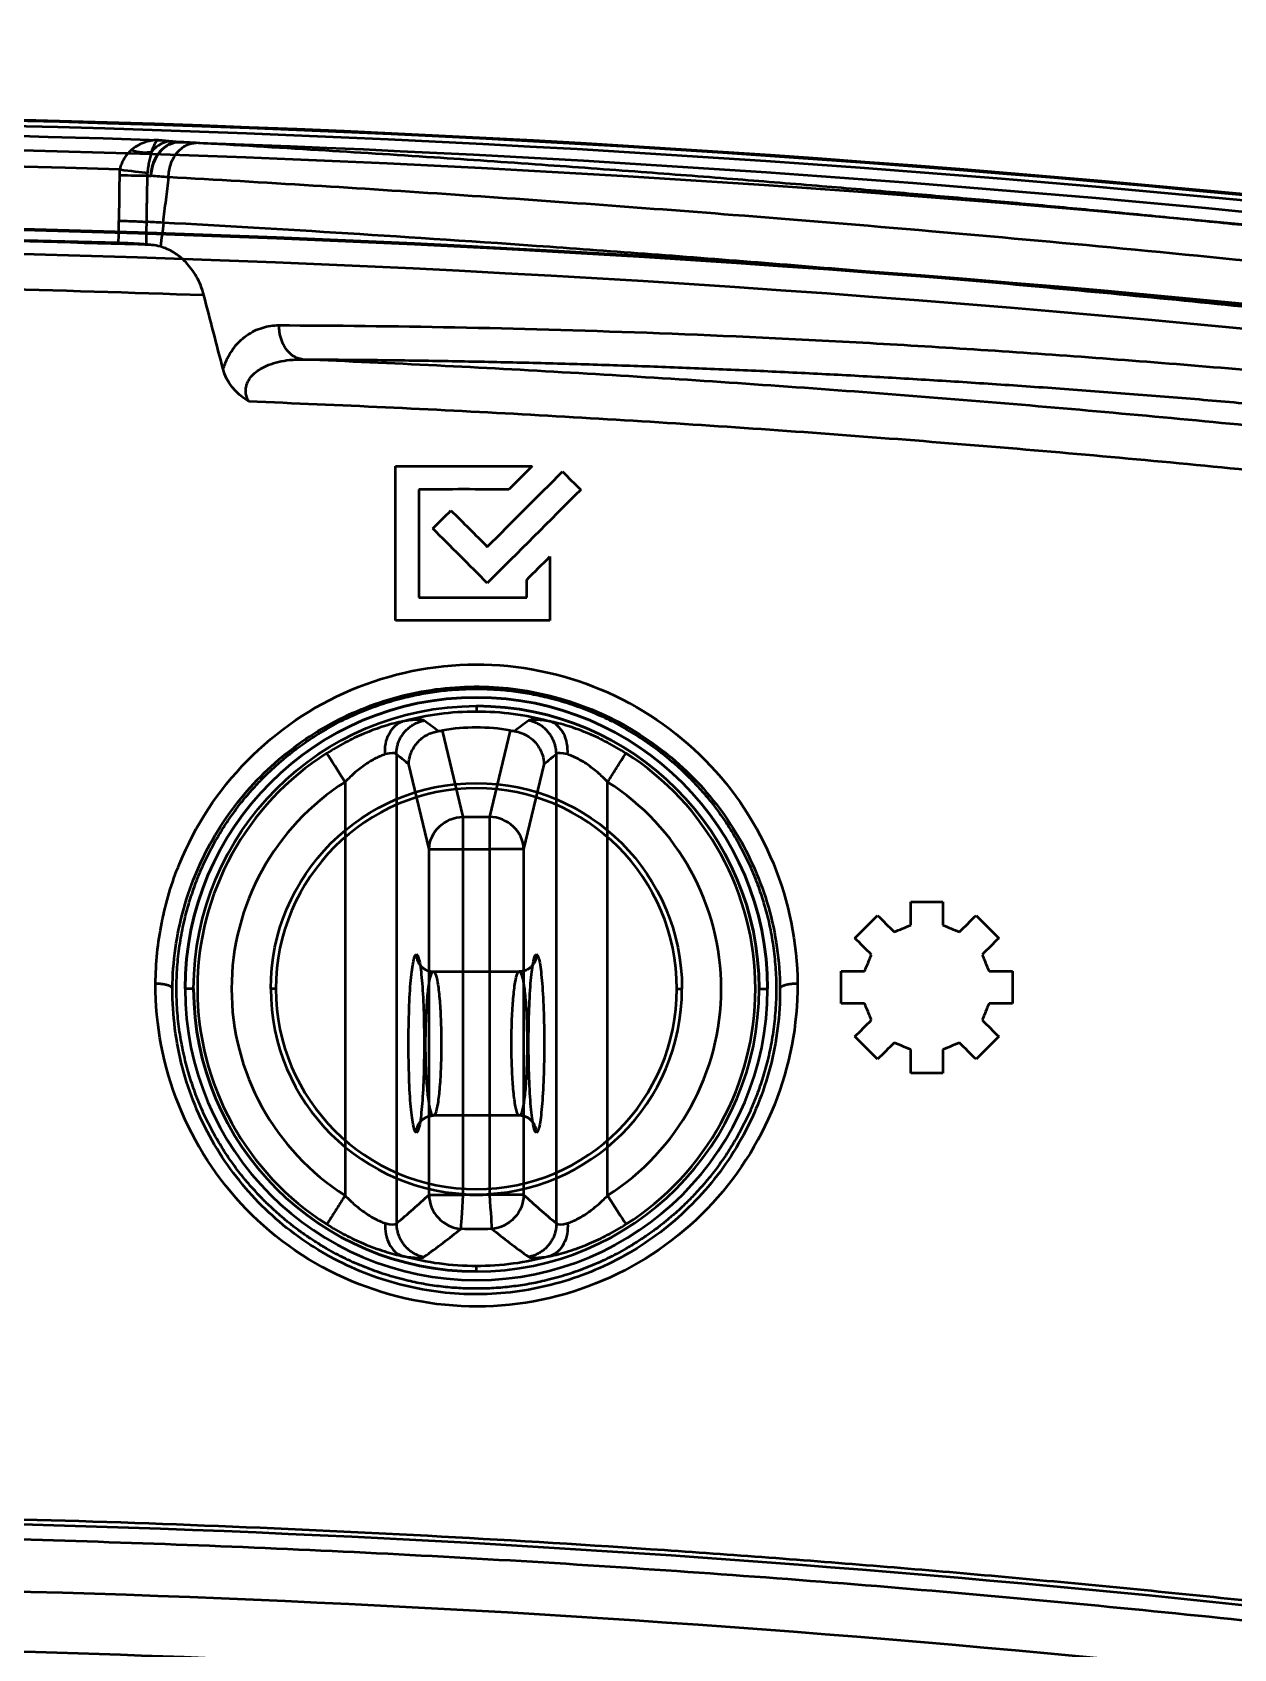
# Model space of a CAD drawing. Header units: millimetres. Extents: x -142 to 142, y -208 to 161.
# Drawn here: x 13.04 to 48.1, y 113.75 to 160.9 of the extents above; entities that cross this region are included whole.
import ezdxf

# ---------------------------------------------------------------- set-up
doc = ezdxf.new("R2010")
doc.units = ezdxf.units.MM
doc.layers.add('1', color=7, linetype='Continuous', true_color=0xffffff)

msp = doc.modelspace()

# ---------------------------------------------------------------- linework, layer by layer
at = {"layer": '1', "color": 251, "linetype": 'Continuous', "lineweight": 50}
for p, q in [((17.332, 157.704, 11.5), (17.351, 157.703, 11.5)), ((26, 141.25, 21), (26, 141.093, 24)), ((25.616, 138.016, 36.542), (25.01, 140.537, 29.616)), ((26.99, 140.537, 29.616), (26.384, 138.016, 36.542)), ((23.665, 139.847, 25.369), (23.665, 126.153, 25.369)), ((28.335, 126.153, 25.369), (28.335, 139.847, 25.369)), ((24.62, 137.076, 36.287), (24.027, 139.542, 29.513)), ((27.973, 139.542, 29.513), (27.38, 137.076, 36.287)), ((22.171, 139.031, 24), (22.171, 126.969, 24)), ((29.829, 126.969, 24), (29.829, 139.031, 24)), ((25.616, 138.016, 36.542), (26.384, 138.016, 36.542)), ((24.62, 126.991, 36.287), (24.62, 137.076, 36.287)), ((25.616, 126.991, 37.2), (25.616, 137.076, 37.2)), ((25.616, 137.076, 37.2), (26.384, 137.076, 37.2)), ((26.384, 137.076, 37.2), (26.384, 126.991, 37.2)), ((27.38, 137.076, 36.287), (27.38, 126.991, 36.287)), ((24.747, 133.5, 32), (27.253, 133.5, 32)), ((17.5, 133, 15.5), (17.5, 133, 13)), ((17.75, 133, 20.7), (17.5, 133, 15.5)), ((20.15, 133, 21), (20, 133, 20.7)), ((31.85, 133, 21), (32, 133, 20.7)), ((34.25, 133, 20.7), (34.5, 133, 15.5)), ((34.5, 133, 15.5), (34.5, 133, 13)), ((27.253, 129.3, 32), (24.747, 129.3, 32)), ((26, 124.75, 21), (26, 124.907, 24))]:
    msp.add_line(p, q, dxfattribs=at)
at = {"layer": '1', "color": 251, "linetype": 'Continuous', "lineweight": 50, "extrusion": (0, 0, -1)}
for centre, radius, start, end in [((0, -346, 3.96), 504.331, 79.96362, 100.03638), ((0, -346, 4.799), 503.629, 79.96362, 100.03638), ((0, -346, -10.639), 504.04, 80.18626, 91.90134), ((0, -346, 5.669), 501.305, 80.15308, 99.84692), ((0, -346, -11.5), 504.002, 91.97293, 99.76506), ((0, -346, 6.5), 500.602, 80.15308, 99.84692), ((-26, 133, -15.5), 8.5, 0, 180), ((-26, 133, -20.7), 8.25, 0, 180), ((-26, 133, -21), 8.25, 270, 90), ((-26, 133, -24), 8.093, 74.7168, 90), ((-26, 133, -24), 8.093, 90, 105.2827), ((-26, 133, -20.7), 6, 0, 180), ((-26, 133, -37.2), 6.022, 266.3469, 273.6531), ((-26, 133, -36.287), 7.018, 266.3469, 273.6531), ((-26, 133, -24), 8.093, 270, 285.2827), ((-26, 133, -24), 8.093, 254.7168, 270)]:
    msp.add_arc(centre, radius, start, end, dxfattribs=at)
at = {"layer": '1', "color": 251, "linetype": 'Continuous', "lineweight": 50}
for centre, radius, start, end in [((0, -346), 504.504, 79.92722, 100.07278), ((0, -346, 0.6), 504.478, 79.92891, 100.07109), ((0, -346, 11.5), 503.141, 88.22393, 99.81374), ((0, -346, -5.314), 501.323, 80.1518, 99.8482), ((26, 133, 13), 8.5, 0, 180), ((26, 133, 21), 8.25, 270, 90), ((26, 133, 23.052), 8.142, 122.4143, 237.5857), ((26, 133, 23.052), 8.142, 302.4143, 57.5857), ((26, 133, 24), 7.144, 122.4142, 237.5858), ((26, 133, 21), 5.85, 0, 180), ((26, 133, 24), 7.144, 302.4142, 57.5858), ((26, 133, 13), 8.5, 180, 0), ((26, 133, 15.5), 8.5, 180, 0), ((26, 133, 20.7), 8.25, 180, 0), ((26, 133, 20.7), 6, 180, 0), ((26, 133, 21), 5.85, 180, 0), ((0, -346, -14.783), 463.545, 82.61923, 97.38077), ((0, -346, -15), 461.582, 82.61923, 97.38077)]:
    msp.add_arc(centre, radius, start, end, dxfattribs=at)
at = {"layer": '1', "color": 251, "linetype": 'Continuous', "lineweight": 50, "extrusion": (0.592854, -0.055497, 0.803395)}
msp.add_arc((157.636, 4.719, 10.762), 1, 4.201, 93.7876, dxfattribs=at)
at = {"layer": '1', "color": 251, "linetype": 'Continuous', "lineweight": 50, "extrusion": (-0.595409, 0.03453, -0.80268)}
msp.add_arc((-157.444, 0.254, -14.117), 1, 87.8262, 178.3231, dxfattribs=at)
at = {"layer": '1', "color": 251, "linetype": 'Continuous', "lineweight": 50, "extrusion": (0.572159, -0.055195, 0.818283)}
msp.add_arc((157.642, 4.814, 10.261), 1, 4.352, 50.2954, dxfattribs=at)
at = {"layer": '1', "color": 251, "linetype": 'Continuous', "lineweight": 50, "extrusion": (-0.387712, -0.697491, 0.602648)}
msp.add_arc((-62.875, 97.574, -109.212), 1, 287.2472, 326.3463, dxfattribs=at)
at = {"layer": '1', "color": 251, "linetype": 'Continuous', "lineweight": 50, "extrusion": (-0.013256, -0.999912, 1.48593e-14)}
msp.add_arc((13.504, 12.5, -156.929), 1, 270, 324.1804, dxfattribs=at)
at = {"layer": '1', "color": 251, "linetype": 'Continuous', "lineweight": 50, "extrusion": (-0.113828, -0.993501, 6.07208e-15)}
msp.add_arc((-2.367, 12.5, -157.654), 1, 270, 324.1061, dxfattribs=at)
at = {"layer": '1', "color": 251, "linetype": 'Continuous', "lineweight": 50, "extrusion": (-0.844195, -0.536037, 1.52745e-15)}
msp.add_arc((-105.485, 23, -93.242), 1, 89.9994, 177, dxfattribs=at)
at = {"layer": '1', "color": 251, "linetype": 'Continuous', "lineweight": 50, "extrusion": (-0.081936, 0.34087, -0.936533)}
msp.add_arc((-56.944, 131.905, 10.724), 1, 14.395, 102.6868, dxfattribs=at)
at = {"layer": '1', "color": 251, "linetype": 'Continuous', "lineweight": 50, "extrusion": (-1, 0, 0)}
msp.add_arc((-137.076, 36.2, -25.616), 1, 90, 160, dxfattribs=at)
at = {"layer": '1', "color": 251, "linetype": 'Continuous', "lineweight": 50, "extrusion": (-0.081936, -0.34087, 0.936533)}
msp.add_arc((-6.384, 143.287, -14.984), 1, 14.395, 102.6868, dxfattribs=at)
at = {"layer": '1', "color": 251, "linetype": 'Continuous', "lineweight": 50, "extrusion": (1, 0, 0)}
msp.add_arc((137.076, 36.2, 26.384), 1, 20, 90, dxfattribs=at)
at = {"layer": '1', "color": 251, "linetype": 'Continuous', "lineweight": 50, "extrusion": (0, 1, 0)}
for centre in [(-25.616, 36.2, 137.076), (-25.616, 36.2, 126.991)]:
    msp.add_arc(centre, 1, 5, 90, dxfattribs=at)
at = {"layer": '1', "color": 251, "linetype": 'Continuous', "lineweight": 50, "extrusion": (0, -1, 0)}
for centre in [(26.384, 36.2, -137.076), (26.384, 36.2, -126.991)]:
    msp.add_arc(centre, 1, 5, 90, dxfattribs=at)
at = {"layer": '1', "color": 251, "linetype": 'Continuous', "lineweight": 50, "extrusion": (0.086866, 0.081497, 0.992881)}
msp.add_arc((75.086, -100.506, 48.517), 1, 47.0308, 132.9692, dxfattribs=at)
at = {"layer": '1', "color": 251, "linetype": 'Continuous', "lineweight": 50, "extrusion": (-0.997968, 0.063717, -8.41341e-17)}
msp.add_arc((-128.365, 36.2, -17.473), 1, 5, 90, dxfattribs=at)
at = {"layer": '1', "color": 251, "linetype": 'Continuous', "lineweight": 50, "extrusion": (0.997968, 0.063717, -4.55136e-16)}
msp.add_arc((125.052, 36.2, 34.422), 1, 90, 175, dxfattribs=at)
at = {"layer": '1', "color": 251, "linetype": 'Continuous', "lineweight": 50, "extrusion": (0.086866, -0.081497, -0.992881)}
msp.add_arc((110.664, -62.854, -44), 1, 47.0308, 132.9692, dxfattribs=at)
at = {"layer": '1', "color": 251, "linetype": 'Continuous', "lineweight": 50, "extrusion": (0.844195, 0.536037, -1.40144e-15)}
msp.add_arc((91.197, 23, 93.242), 1, 89.9994, 177, dxfattribs=at)
at = {"layer": '1', "color": 251, "linetype": 'Continuous', "lineweight": 50, "extrusion": (0, 0.939693, 0.34202)}
msp.add_ellipse((26, 134.477, 46.265), major_axis=(0, 6.145, -16.883), ratio=0.331992, start_param=6.116498, end_param=6.449872, dxfattribs=at)
at = {"layer": '1', "color": 251, "linetype": 'Continuous', "lineweight": 50}
for points, weights, degree in [([(-88.237, 150.728, 0.6), (-29.718, 161.123, 0.6), (29.718, 161.123, 0.6), (88.237, 150.728, 0.6)], [0.503883333784, 0.498705555405, 0.498705555405, 0.503883333784], 3), ([(15.561, 154.758, 11.5), (-34.995, 156.329, 11.5), (-84.845, 147.763, 11.5)], [0.501267641796, 0.498732358204, 0.501267641796], 2), ([(16.531, 154.699, 12.123), (-34.328, 156.379, 12.123), (-84.486, 147.797, 12.123)], [0.501283100888, 0.498716899112, 0.501283100888], 2), ([(18.048, 153.233, 13.948), (-33.452, 155.095, 13.948), (-84.247, 146.404, 13.948)], [0.501323177243, 0.498676822757, 0.501323177243], 2), ([(83.104, 144.814, 15.802), (52.228, 150.042, 15.802), (20.94, 151.36, 15.802)], [0.500493700957, 0.499506299043, 0.500493700957], 2), ([(82.889, 143.541, 14.881), (51.336, 148.883, 14.881), (19.358, 150.131, 14.881)], [0.50051822094, 0.49948177906, 0.50051822094], 2), ([(-20.967, 117.221, 24.913), (31.277, 119.586, 24.913), (82.736, 110.254, 24.913)], [0.50158002096, 0.49841997904, 0.50158002096], 2), ([(-82.632, 109.679, 25), (0, 124.663, 25), (82.631, 109.679, 25)], [0.504044166649, 0.495955833351, 0.504044166649], 2)]:
    msp.add_rational_spline(points, weights, degree=degree, dxfattribs=at)
for points, knots in [([(16.723, 157.762, 10.639), (16.681, 157.761, 10.676), (16.607, 157.758, 10.738), (16.464, 157.737, 10.86), (16.293, 157.689, 11.002), (16.101, 157.6, 11.158), (15.987, 157.511, 11.246), (15.936, 157.471, 11.286)], [0, 0, 0, 0, 0.155798, 0.270333, 0.52909, 0.788198, 1, 1, 1, 1]), ([(16.723, 157.762, 10.639), (16.715, 157.761, 10.683), (16.699, 157.754, 10.769), (16.673, 157.736, 10.899), (16.648, 157.709, 11.026), (16.614, 157.659, 11.193), (16.572, 157.574, 11.393), (16.538, 157.478, 11.539), (16.522, 157.422, 11.606)], [0, 0, 0, 0, 0.125, 0.25, 0.375, 0.5, 0.75, 1, 1, 1, 1]), ([(74.102, 152.075, 37.001), (72.74, 152.278, 36.989), (70.142, 152.654, 36.952), (66.43, 153.163, 36.823), (63.077, 153.601, 36.618), (60.068, 153.976, 36.34), (57.374, 154.298, 36), (54.947, 154.577, 35.607), (52.705, 154.825, 35.163), (50.559, 155.055, 34.656), (48.446, 155.274, 34.071), (46.346, 155.484, 33.398), (44.285, 155.684, 32.64), (42.274, 155.872, 31.803), (40.258, 156.054, 30.862), (38.139, 156.239, 29.759), (35.848, 156.431, 28.425), (33.364, 156.631, 26.805), (30.674, 156.837, 24.84), (27.757, 157.049, 22.448), (24.601, 157.264, 19.548), (21.225, 157.479, 16.073), (18.977, 157.611, 13.492), (17.823, 157.676, 12.1)], [0, 0, 0, 0, 0.063876, 0.12173, 0.174064, 0.221202, 0.263305, 0.301214, 0.336364, 0.370369, 0.404465, 0.43904, 0.473602, 0.507256, 0.540956, 0.577679, 0.61895, 0.664866, 0.716188, 0.774402, 0.840777, 0.915885, 1, 1, 1, 1]), ([(15.936, 157.471, 11.286), (15.901, 157.441, 11.313), (15.836, 157.377, 11.361), (15.751, 157.27, 11.421), (15.681, 157.154, 11.466), (15.627, 157.029, 11.494), (15.603, 156.942, 11.5), (15.594, 156.899, 11.5)], [0, 0, 0, 0, 0.209039, 0.405524, 0.604413, 0.803807, 1, 1, 1, 1]), ([(73.946, 151.086, 37.983), (73.713, 151.121, 37.981), (73.251, 151.189, 37.977), (72.34, 151.322, 37.966), (70.808, 151.543, 37.942), (67.951, 151.944, 37.873), (63.004, 152.602, 37.648), (57.004, 153.329, 37.046), (50.601, 154.028, 35.796), (44.848, 154.6, 34.05), (39.041, 155.125, 31.52), (33.916, 155.545, 28.497), (29.318, 155.891, 25.121), (25.228, 156.176, 21.585), (21.057, 156.445, 17.443), (18.403, 156.598, 14.341), (17.017, 156.677, 12.72)], [0, 0, 0, 0, 0.010837, 0.021506, 0.042347, 0.082087, 0.15428, 0.272161, 0.361156, 0.455796, 0.549445, 0.652951, 0.729544, 0.812104, 0.901843, 1, 1, 1, 1]), ([(18.048, 153.233, 13.948), (17.998, 153.43, 13.888), (17.85, 153.79, 13.715), (17.589, 154.14, 13.406), (17.355, 154.355, 13.127), (17.169, 154.486, 12.905), (16.978, 154.587, 12.673), (16.847, 154.634, 12.514), (16.781, 154.653, 12.433)], [0, 0, 0, 0, 0.25, 0.5, 0.625, 0.75, 0.875, 1, 1, 1, 1]), ([(18.61, 151.075, 14.601), (18.643, 151.186, 14.64), (18.726, 151.395, 14.735), (18.889, 151.666, 14.922), (19.081, 151.888, 15.142), (19.364, 152.124, 15.463), (19.752, 152.312, 15.898), (20.079, 152.359, 16.26), (20.243, 152.358, 16.44)], [0, 0, 0, 0, 0.125, 0.25, 0.375, 0.5, 0.75, 1, 1, 1, 1]), ([(19.358, 150.131, 14.881), (19.351, 150.143, 14.877), (19.323, 150.197, 14.862), (19.286, 150.295, 14.843), (19.266, 150.426, 14.834), (19.276, 150.559, 14.843), (19.318, 150.695, 14.87), (19.401, 150.834, 14.921), (19.529, 150.971, 14.998), (19.709, 151.099, 15.105), (19.943, 151.211, 15.24), (20.23, 151.298, 15.405), (20.568, 151.354, 15.596), (20.812, 151.362, 15.731), (20.94, 151.36, 15.802)], [0, 0, 0, 0, 0.018529, 0.079706, 0.139189, 0.199524, 0.263656, 0.335273, 0.416279, 0.507375, 0.610692, 0.727431, 0.857211, 1, 1, 1, 1]), ([(20.94, 151.36, 15.802), (21.543, 151.357, 16.466), (22.745, 151.35, 17.751), (24.59, 151.327, 19.61), (26.452, 151.293, 21.368), (28.333, 151.247, 23.027), (30.216, 151.19, 24.572), (32.107, 151.122, 26.007), (34.014, 151.042, 27.342), (35.938, 150.95, 28.577), (37.873, 150.846, 29.708), (39.82, 150.73, 30.74), (41.788, 150.601, 31.679), (43.788, 150.458, 32.53), (45.809, 150.303, 33.291), (47.847, 150.134, 33.964), (49.952, 149.948, 34.568), (52.227, 149.733, 35.125), (54.745, 149.48, 35.632), (57.484, 149.185, 36.069), (60.345, 148.857, 36.413), (63.213, 148.507, 36.661), (66.064, 148.141, 36.83), (68.994, 147.744, 36.941), (70.992, 147.46, 36.983), (72.039, 147.308, 36.998)], [0, 0, 0, 0, 0.046674, 0.091608, 0.136422, 0.1801, 0.222325, 0.263459, 0.303969, 0.343827, 0.382864, 0.421159, 0.459023, 0.496936, 0.53491, 0.572132, 0.60936, 0.649668, 0.6949, 0.743996, 0.795117, 0.846065, 0.895032, 0.944994, 1, 1, 1, 1]), ([(16.639, 133.146, 20.1), (16.643, 133.743, 19.918), (16.763, 134.938, 19.552), (17.455, 137.241, 18.841), (19.138, 139.816, 18.035), (22.239, 141.944, 17.345), (25.98, 142.717, 17.053), (29.733, 141.962, 17.218), (32.862, 139.834, 17.806), (34.882, 136.733, 18.708), (35.365, 134.34, 19.426), (35.371, 133.146, 19.79)], [0, 0, 0, 0, 0.0625, 0.125, 0.25, 0.375, 0.5, 0.625, 0.75, 0.875, 1, 1, 1, 1]), ([(17.134, 133, 19.631), (17.136, 133.394, 19.504), (17.194, 134.182, 19.249), (17.435, 135.338, 18.873), (17.825, 136.448, 18.51), (18.356, 137.491, 18.167), (19.015, 138.451, 17.849), (19.789, 139.311, 17.562), (20.661, 140.058, 17.309), (21.616, 140.683, 17.094), (22.637, 141.178, 16.92), (23.709, 141.538, 16.787), (24.815, 141.759, 16.698), (25.939, 141.837, 16.654), (27.065, 141.773, 16.655), (28.176, 141.567, 16.701), (29.256, 141.219, 16.793), (30.289, 140.734, 16.929), (31.256, 140.116, 17.108), (32.141, 139.374, 17.329), (32.928, 138.517, 17.588), (33.6, 137.557, 17.882), (34.144, 136.507, 18.208), (34.548, 135.383, 18.561), (34.799, 134.205, 18.934), (34.858, 133.402, 19.191), (34.86, 133, 19.321)], [0, 0, 0, 0, 0.043661, 0.087125, 0.13029, 0.173062, 0.215381, 0.257205, 0.298479, 0.339214, 0.379501, 0.419449, 0.45916, 0.498748, 0.538334, 0.578047, 0.618018, 0.658359, 0.699134, 0.740384, 0.782177, 0.824599, 0.867509, 0.911187, 0.955497, 1, 1, 1, 1]), ([(23.866, 140.806, 24.001), (23.78, 140.787, 23.912), (23.611, 140.748, 23.738), (23.226, 140.638, 23.461), (22.74, 140.46, 23.227), (22.164, 140.192, 23.076), (21.813, 139.98, 23.06), (21.635, 139.874, 23.052)], [0, 0, 0, 0, 0.139323, 0.275191, 0.541923, 0.768983, 1, 1, 1, 1]), ([(28.157, 140.799, 24.008), (28.071, 140.815, 24.1), (27.912, 140.838, 24.299), (27.659, 140.856, 24.743), (27.554, 140.843, 25.116), (27.53, 140.825, 25.369)], [0, 0, 0, 0, 0.25, 0.5, 1, 1, 1, 1]), ([(30.365, 139.874, 23.052), (30.187, 139.981, 23.06), (29.835, 140.192, 23.076), (29.259, 140.46, 23.227), (28.773, 140.638, 23.461), (28.389, 140.748, 23.739), (28.219, 140.787, 23.913), (28.134, 140.806, 24.001)], [0, 0, 0, 0, 0.231239, 0.45849, 0.72529, 0.860993, 1, 1, 1, 1]), ([(24.027, 139.542, 29.513), (24.029, 139.57, 29.519), (24.034, 139.686, 29.544), (24.091, 139.915, 29.587), (24.265, 140.199, 29.634), (24.549, 140.431, 29.658), (24.78, 140.489, 29.651), (24.89, 140.517, 29.647)], [0, 0, 0, 0, 0.061645, 0.250492, 0.500296, 0.762259, 1, 1, 1, 1]), ([(27.11, 140.517, 29.647), (27.182, 140.501, 29.65), (27.332, 140.469, 29.656), (27.544, 140.354, 29.65), (27.756, 140.167, 29.628), (27.909, 139.915, 29.587), (27.966, 139.686, 29.544), (27.971, 139.57, 29.519), (27.973, 139.542, 29.513)], [0, 0, 0, 0, 0.155388, 0.323425, 0.500447, 0.74988, 0.938514, 1, 1, 1, 1]), ([(23.338, 139.84, 24.558), (23.297, 139.826, 24.508), (23.21, 139.792, 24.413), (23.067, 139.725, 24.293), (22.916, 139.642, 24.194), (22.709, 139.51, 24.092), (22.453, 139.311, 24.016), (22.261, 139.127, 24), (22.171, 139.031, 24)], [0, 0, 0, 0, 0.125, 0.25, 0.375, 0.5, 0.75, 1, 1, 1, 1]), ([(29.829, 139.031, 24), (29.739, 139.127, 24), (29.547, 139.311, 24.016), (29.291, 139.51, 24.092), (29.084, 139.642, 24.194), (28.933, 139.725, 24.293), (28.79, 139.792, 24.413), (28.703, 139.826, 24.508), (28.662, 139.84, 24.558)], [0, 0, 0, 0, 0.25, 0.5, 0.625, 0.75, 0.875, 1, 1, 1, 1]), ([(34.86, 133, 19.321), (34.862, 132.613, 19.445), (34.816, 131.842, 19.695), (34.598, 130.709, 20.065), (34.238, 129.622, 20.424), (33.746, 128.597, 20.765), (33.132, 127.652, 21.084), (32.41, 126.798, 21.375), (31.594, 126.047, 21.635), (30.696, 125.408, 21.86), (29.732, 124.887, 22.048), (28.716, 124.49, 22.196), (27.663, 124.222, 22.303), (26.586, 124.084, 22.368), (25.5, 124.078, 22.389), (24.42, 124.205, 22.367), (23.361, 124.464, 22.3), (22.337, 124.853, 22.191), (21.363, 125.368, 22.039), (20.454, 126.004, 21.847), (19.624, 126.756, 21.616), (18.89, 127.614, 21.348), (18.266, 128.565, 21.049), (17.765, 129.598, 20.722), (17.4, 130.695, 20.372), (17.179, 131.837, 20.006), (17.132, 132.612, 19.756), (17.134, 133, 19.631)], [0, 0, 0, 0, 0.042466, 0.084597, 0.126362, 0.167634, 0.208377, 0.24857, 0.28822, 0.32736, 0.366049, 0.404365, 0.442406, 0.48028, 0.518102, 0.555986, 0.594041, 0.632365, 0.671069, 0.710288, 0.750092, 0.79045, 0.8314, 0.87288, 0.914939, 0.957402, 1, 1, 1, 1]), ([(22.171, 126.969, 24), (22.261, 126.873, 24), (22.453, 126.689, 24.016), (22.709, 126.49, 24.092), (22.916, 126.358, 24.194), (23.067, 126.275, 24.293), (23.21, 126.208, 24.413), (23.297, 126.174, 24.508), (23.338, 126.16, 24.558)], [0, 0, 0, 0, 0.25, 0.5, 0.625, 0.75, 0.875, 1, 1, 1, 1]), ([(28.662, 126.16, 24.558), (28.703, 126.174, 24.508), (28.79, 126.208, 24.413), (28.933, 126.275, 24.293), (29.084, 126.358, 24.194), (29.291, 126.49, 24.092), (29.547, 126.689, 24.016), (29.739, 126.873, 24), (29.829, 126.969, 24)], [0, 0, 0, 0, 0.125, 0.25, 0.375, 0.5, 0.75, 1, 1, 1, 1]), ([(21.635, 126.126, 23.052), (21.813, 126.019, 23.06), (22.165, 125.808, 23.076), (22.741, 125.54, 23.227), (23.227, 125.362, 23.461), (23.611, 125.252, 23.739), (23.781, 125.213, 23.913), (23.866, 125.194, 24.001)], [0, 0, 0, 0, 0.231239, 0.45849, 0.72529, 0.860993, 1, 1, 1, 1]), ([(28.134, 125.194, 24.001), (28.22, 125.213, 23.912), (28.389, 125.252, 23.738), (28.774, 125.362, 23.461), (29.26, 125.54, 23.227), (29.836, 125.808, 23.076), (30.187, 126.02, 23.06), (30.365, 126.126, 23.052)], [0, 0, 0, 0, 0.139323, 0.275191, 0.541923, 0.768983, 1, 1, 1, 1]), ([(23.843, 125.201, 24.008), (23.929, 125.185, 24.1), (24.088, 125.162, 24.299), (24.341, 125.144, 24.743), (24.446, 125.157, 25.116), (24.47, 125.175, 25.369)], [0, 0, 0, 0, 0.25, 0.5, 1, 1, 1, 1])]:
    msp.add_open_spline(points, degree=3, knots=knots, dxfattribs=at)
for points in [[(16.723, 157.762, 10.639), (16.787, 157.756, 10.73), (16.917, 157.744, 10.916), (17.052, 157.731, 11.109), (17.121, 157.724, 11.207)], [(17.017, 156.677, 12.72), (17.02, 156.796, 12.724), (17.059, 157.053, 12.703), (17.248, 157.411, 12.564), (17.532, 157.639, 12.339), (17.731, 157.678, 12.176), (17.823, 157.676, 12.1)], [(17.121, 157.724, 11.207), (17.157, 157.721, 11.258), (17.227, 157.714, 11.357), (17.297, 157.707, 11.453), (17.332, 157.704, 11.5)], [(17.823, 157.676, 12.1), (17.739, 157.681, 11.998), (17.576, 157.69, 11.797), (17.425, 157.699, 11.598), (17.351, 157.703, 11.5)], [(16.522, 157.422, 11.606), (16.51, 157.384, 11.65), (16.486, 157.3, 11.734), (16.452, 157.152, 11.834), (16.422, 156.985, 11.899), (16.406, 156.866, 11.914), (16.399, 156.807, 11.914)], [(15.584, 156.736, 11.5), (15.582, 156.587, 11.5), (15.578, 156.291, 11.5), (15.573, 155.859, 11.5), (15.569, 155.559, 11.5), (15.568, 155.408, 11.5)], [(15.594, 156.899, 11.5), (15.592, 156.881, 11.5), (15.588, 156.845, 11.5), (15.585, 156.79, 11.5), (15.584, 156.754, 11.5), (15.584, 156.736, 11.5)], [(16.394, 156.725, 11.915), (16.392, 156.574, 11.914), (16.386, 156.273, 11.911), (16.378, 155.835, 11.908), (16.373, 155.53, 11.905), (16.371, 155.376, 11.904)], [(16.399, 156.807, 11.914), (16.398, 156.798, 11.914), (16.396, 156.78, 11.914), (16.394, 156.752, 11.914), (16.394, 156.734, 11.914), (16.394, 156.725, 11.915)], [(16.394, 156.725, 11.915), (16.411, 156.723, 11.938), (16.444, 156.72, 11.983), (16.477, 156.716, 12.028), (16.493, 156.715, 12.051)], [(16.493, 156.715, 12.051), (16.497, 156.714, 12.055), (16.504, 156.714, 12.065), (16.511, 156.713, 12.074), (16.514, 156.713, 12.079)], [(17.017, 156.677, 12.72), (16.844, 156.689, 12.511), (16.676, 156.701, 12.296), (16.514, 156.713, 12.079)], [(15.561, 154.758, 11.5), (15.563, 154.975, 11.5), (15.566, 155.191, 11.5), (15.568, 155.408, 11.5)], [(15.568, 155.408, 11.5), (15.645, 155.406, 11.5), (15.801, 155.401, 11.518), (16.021, 155.392, 11.598), (16.217, 155.384, 11.728), (16.324, 155.378, 11.842), (16.371, 155.376, 11.904)], [(16.371, 155.376, 11.904), (16.367, 155.155, 11.903), (16.364, 154.935, 11.901), (16.36, 154.715, 11.899)], [(16.852, 155.349, 12.52), (16.686, 155.358, 12.319), (16.525, 155.367, 12.113), (16.371, 155.376, 11.904)], [(16.874, 155.348, 12.547), (16.843, 155.116, 12.509), (16.812, 154.885, 12.471), (16.781, 154.653, 12.433)], [(16.874, 155.348, 12.547), (16.867, 155.348, 12.538), (16.859, 155.349, 12.529), (16.852, 155.349, 12.52)], [(73.147, 149.821, 37.975), (70.484, 150.215, 37.946), (65.145, 150.96, 37.82), (57.155, 151.954, 37.112), (49.256, 152.824, 35.529), (41.644, 153.563, 32.859), (34.542, 154.17, 29.006), (28.041, 154.658, 24.195), (22.157, 155.047, 18.661), (18.586, 155.254, 14.623), (16.874, 155.348, 12.547)], [(16.36, 154.715, 11.899), (16.337, 154.717, 11.868), (16.287, 154.721, 11.809), (16.203, 154.727, 11.73), (16.109, 154.733, 11.661), (16.009, 154.739, 11.603), (15.902, 154.744, 11.557), (15.791, 154.749, 11.524), (15.677, 154.754, 11.504), (15.6, 154.756, 11.5), (15.561, 154.758, 11.5)], [(16.531, 154.699, 12.123), (16.474, 154.704, 12.048), (16.417, 154.71, 11.974), (16.36, 154.715, 11.899)], [(16.781, 154.653, 12.433), (16.698, 154.676, 12.331), (16.615, 154.692, 12.227), (16.531, 154.699, 12.123)], [(18.61, 151.075, 14.601), (18.423, 151.794, 14.383), (18.236, 152.514, 14.166), (18.048, 153.233, 13.948)], [(20.243, 152.358, 16.44), (21.882, 152.352, 18.24), (25.298, 152.315, 21.721), (30.889, 152.162, 26.43), (37.001, 151.886, 30.454), (43.586, 151.467, 33.63), (50.543, 150.895, 35.829), (57.706, 150.172, 37.158), (64.933, 149.307, 37.793), (69.76, 148.646, 37.928), (72.169, 148.297, 37.963)], [(19.358, 150.131, 14.881), (18.958, 150.382, 14.809), (18.709, 150.696, 14.715), (18.61, 151.075, 14.601)], [(23.644, 143.744, 16.774), (23.644, 145.244, 16.316), (23.644, 146.744, 15.858), (23.644, 148.244, 15.4)], [(27.626, 148.244, 15.337), (27.401, 148.019, 15.41), (27.176, 147.794, 15.482), (26.951, 147.569, 15.555)], [(28.513, 148.088, 15.369), (28.69, 147.911, 15.42), (28.867, 147.734, 15.471), (29.044, 147.557, 15.522)], [(26.951, 147.569, 15.555), (26.073, 147.571, 15.568), (25.196, 147.571, 15.582), (24.319, 147.569, 15.596)], [(24.319, 147.569, 15.596), (24.319, 146.519, 15.917), (24.319, 145.469, 16.238), (24.319, 144.419, 16.558)], [(24.728, 146.425, 15.939), (24.905, 146.602, 15.883), (25.082, 146.779, 15.826), (25.259, 146.955, 15.769)], [(25.259, 146.955, 15.769), (25.613, 146.602, 15.871), (25.967, 146.249, 15.974), (26.319, 145.895, 16.076)], [(26.32, 144.834, 16.4), (25.791, 145.365, 16.246), (25.26, 145.895, 16.093), (24.728, 146.425, 15.939)], [(27.471, 144.932, 16.351), (27.695, 145.157, 16.278), (27.92, 145.382, 16.206), (28.146, 145.607, 16.133)], [(28.146, 145.607, 16.133), (28.146, 144.986, 16.323), (28.146, 144.365, 16.512), (28.146, 143.744, 16.702)], [(23.338, 139.84, 24.558), (23.331, 139.94, 24.549), (23.339, 140.151, 24.51), (23.44, 140.453, 24.384), (23.619, 140.686, 24.205), (23.768, 140.773, 24.072), (23.843, 140.799, 24.007)], [(24.47, 140.825, 25.369), (24.458, 140.834, 25.243), (24.411, 140.847, 24.992), (24.278, 140.851, 24.632), (24.087, 140.838, 24.299), (23.929, 140.815, 24.1), (23.843, 140.799, 24.007)], [(24.89, 140.517, 29.647), (24.754, 140.619, 28.27), (24.614, 140.721, 26.844), (24.47, 140.825, 25.369)], [(24.89, 140.517, 29.647), (24.903, 140.519, 29.647), (24.93, 140.523, 29.643), (24.971, 140.53, 29.633), (24.997, 140.534, 29.622), (25.01, 140.537, 29.616)], [(26.99, 140.537, 29.616), (27.003, 140.534, 29.622), (27.029, 140.53, 29.633), (27.07, 140.523, 29.643), (27.097, 140.519, 29.647), (27.11, 140.517, 29.647)], [(27.53, 140.825, 25.369), (27.386, 140.721, 26.844), (27.246, 140.619, 28.27), (27.11, 140.517, 29.647)], [(28.662, 139.84, 24.558), (28.67, 139.949, 24.548), (28.657, 140.165, 24.506), (28.558, 140.455, 24.383), (28.386, 140.679, 24.21), (28.237, 140.771, 24.076), (28.157, 140.799, 24.008)], [(23.665, 139.847, 25.369), (23.636, 139.887, 25.038), (23.501, 139.885, 24.76), (23.338, 139.84, 24.558)], [(28.662, 139.84, 24.558), (28.499, 139.885, 24.76), (28.364, 139.887, 25.038), (28.335, 139.847, 25.369)], [(29.829, 139.031, 24), (29.891, 139.128, 24), (30.023, 139.336, 23.959), (30.209, 139.628, 23.745), (30.333, 139.824, 23.411), (30.361, 139.869, 23.167), (30.365, 139.874, 23.052)], [(38.676, 135.54, 18.983), (38.989, 135.54, 18.975), (39.301, 135.54, 18.967), (39.613, 135.54, 18.96)], [(38.676, 134.856, 19.191), (38.676, 135.084, 19.122), (38.676, 135.312, 19.052), (38.676, 135.54, 18.983)], [(39.613, 135.54, 18.96), (39.613, 135.312, 19.029), (39.613, 135.084, 19.099), (39.613, 134.856, 19.168)], [(37.046, 134.477, 19.346), (37.266, 134.698, 19.274), (37.487, 134.918, 19.201), (37.708, 135.139, 19.128)], [(37.708, 135.139, 19.128), (37.87, 134.978, 19.174), (38.031, 134.817, 19.219), (38.192, 134.656, 19.264)], [(40.097, 134.656, 19.217), (40.258, 134.817, 19.164), (40.419, 134.978, 19.11), (40.581, 135.139, 19.057)], [(40.581, 135.139, 19.057), (40.802, 134.918, 19.119), (41.023, 134.698, 19.18), (41.243, 134.477, 19.242)], [(37.53, 133.993, 19.482), (37.368, 134.154, 19.437), (37.207, 134.315, 19.391), (37.046, 134.477, 19.346)], [(38.192, 134.656, 19.264), (38.353, 134.723, 19.24), (38.515, 134.789, 19.216), (38.676, 134.856, 19.191)], [(39.613, 134.856, 19.168), (39.774, 134.789, 19.184), (39.936, 134.723, 19.201), (40.097, 134.656, 19.217)], [(41.243, 134.477, 19.242), (41.082, 134.315, 19.295), (40.921, 134.154, 19.349), (40.76, 133.993, 19.402)], [(37.329, 133.509, 19.634), (37.395, 133.67, 19.584), (37.462, 133.831, 19.533), (37.53, 133.993, 19.482)], [(40.76, 133.993, 19.402), (40.827, 133.831, 19.449), (40.894, 133.67, 19.497), (40.96, 133.509, 19.544)], [(36.645, 133.509, 19.65), (36.873, 133.509, 19.645), (37.101, 133.509, 19.64), (37.329, 133.509, 19.634)], [(36.645, 132.572, 19.936), (36.645, 132.884, 19.841), (36.645, 133.197, 19.746), (36.645, 133.509, 19.65)], [(40.96, 133.509, 19.544), (41.188, 133.509, 19.538), (41.417, 133.509, 19.532), (41.645, 133.509, 19.526)], [(41.645, 133.509, 19.526), (41.645, 133.197, 19.621), (41.645, 132.884, 19.716), (41.645, 132.572, 19.811)], [(35.371, 133.146, 19.79), (35.377, 131.942, 20.157), (34.914, 129.534, 20.902), (32.915, 126.412, 21.898), (29.8, 124.256, 22.62), (26.031, 123.471, 22.928), (22.248, 124.238, 22.753), (19.107, 126.396, 22.135), (17.097, 129.53, 21.201), (16.633, 131.943, 20.468), (16.639, 133.146, 20.1)], [(37.329, 132.572, 19.92), (37.101, 132.572, 19.925), (36.873, 132.572, 19.931), (36.645, 132.572, 19.936)], [(37.53, 132.088, 20.063), (37.463, 132.249, 20.015), (37.396, 132.41, 19.968), (37.329, 132.572, 19.92)], [(40.96, 132.572, 19.829), (40.893, 132.41, 19.88), (40.827, 132.249, 19.931), (40.76, 132.088, 19.982)], [(41.645, 132.572, 19.811), (41.417, 132.572, 19.817), (41.188, 132.572, 19.823), (40.96, 132.572, 19.829)], [(37.046, 131.604, 20.222), (37.207, 131.765, 20.169), (37.368, 131.927, 20.116), (37.53, 132.088, 20.063)], [(40.76, 132.088, 19.982), (40.921, 131.927, 20.027), (41.082, 131.765, 20.072), (41.243, 131.604, 20.117)], [(37.708, 130.941, 20.408), (37.488, 131.162, 20.346), (37.267, 131.383, 20.284), (37.046, 131.604, 20.222)], [(41.243, 131.604, 20.117), (41.022, 131.383, 20.19), (40.801, 131.162, 20.263), (40.581, 130.941, 20.336)], [(38.192, 131.425, 20.249), (38.031, 131.264, 20.302), (37.869, 131.102, 20.355), (37.708, 130.941, 20.408)], [(38.676, 131.224, 20.298), (38.515, 131.291, 20.282), (38.354, 131.358, 20.265), (38.192, 131.425, 20.249)], [(38.676, 130.54, 20.507), (38.676, 130.768, 20.437), (38.676, 130.996, 20.367), (38.676, 131.224, 20.298)], [(40.097, 131.425, 20.201), (39.935, 131.358, 20.226), (39.774, 131.291, 20.25), (39.613, 131.224, 20.275)], [(39.613, 131.224, 20.275), (39.613, 130.996, 20.344), (39.613, 130.768, 20.414), (39.613, 130.54, 20.483)], [(40.581, 130.941, 20.336), (40.42, 131.102, 20.291), (40.258, 131.264, 20.246), (40.097, 131.425, 20.201)], [(39.613, 130.54, 20.483), (39.301, 130.54, 20.491), (38.989, 130.54, 20.499), (38.676, 130.54, 20.507)], [(22.171, 126.969, 24), (22.109, 126.872, 24), (21.977, 126.664, 23.959), (21.791, 126.372, 23.745), (21.667, 126.176, 23.411), (21.639, 126.131, 23.167), (21.635, 126.126, 23.052)], [(23.338, 126.16, 24.558), (23.33, 126.051, 24.548), (23.343, 125.835, 24.506), (23.442, 125.545, 24.383), (23.614, 125.321, 24.21), (23.763, 125.229, 24.076), (23.843, 125.201, 24.008)], [(23.338, 126.16, 24.558), (23.501, 126.115, 24.76), (23.636, 126.113, 25.038), (23.665, 126.153, 25.369)], [(24.47, 125.175, 25.369), (24.858, 125.454, 29.349), (25.22, 125.729, 32.988), (25.553, 125.996, 36.287)], [(26.447, 125.996, 36.287), (26.78, 125.729, 32.988), (27.142, 125.454, 29.349), (27.53, 125.175, 25.369)], [(28.662, 126.16, 24.558), (28.669, 126.059, 24.549), (28.661, 125.847, 24.51), (28.56, 125.545, 24.383), (28.38, 125.313, 24.204), (28.232, 125.227, 24.071), (28.157, 125.201, 24.007)], [(28.335, 126.153, 25.369), (28.364, 126.113, 25.038), (28.499, 126.115, 24.76), (28.662, 126.16, 24.558)], [(27.53, 125.175, 25.369), (27.542, 125.166, 25.243), (27.589, 125.153, 24.992), (27.722, 125.149, 24.632), (27.913, 125.162, 24.299), (28.071, 125.185, 24.1), (28.157, 125.201, 24.007)], [(-83.602, 106.174, 25), (-70.613, 108.575, 25), (-44.428, 112.257, 25), (-4.822, 114.383, 25), (34.821, 113.087, 25), (61.077, 109.954, 25), (74.113, 107.825, 25)]]:
    msp.add_open_spline(points, degree=3, dxfattribs=at)
at = {"layer": '1', "color": 251, "linetype": 'Continuous', "lineweight": 50, "extrusion": (-0.717211, -0.015736, 0.696678)}
msp.add_open_spline([(17.017, 156.677, 12.72), (16.99, 156.457, 12.687), (16.934, 156.015, 12.62), (16.88, 155.572, 12.554), (16.852, 155.349, 12.52)], degree=3, knots=[0, 0, 0, 0, 0.497327, 1, 1, 1, 1], dxfattribs=at)
at = {"layer": '1', "color": 251, "linetype": 'Continuous', "lineweight": 50, "extrusion": (0.673223, -0.0025, 0.739436)}
msp.add_rational_spline([(20.94, 151.36, 15.802), (20.526, 151.39, 16.179), (20.242, 151.797, 16.439), (20.243, 152.358, 16.44)], [1.15864605826, 0.947115821444, 0.947117980602, 1.15865253573], degree=3, dxfattribs=at)
at = {"layer": '1', "color": 251, "linetype": 'Continuous', "lineweight": 50, "extrusion": (-1.27825e-12, -1, -5.8185e-11)}
msp.add_open_spline([(23.644, 148.244, 15.4), (24.971, 148.244, 15.381), (26.299, 148.244, 15.36), (27.626, 148.244, 15.337)], degree=3, dxfattribs=at)
at = {"layer": '1', "color": 251, "linetype": 'Continuous', "lineweight": 50, "extrusion": (0.706865, -0.707349, -2.19507e-07)}
msp.add_open_spline([(26.319, 145.895, 16.076), (27.049, 146.625, 15.841), (27.78, 147.355, 15.606), (28.513, 148.088, 15.369)], degree=3, dxfattribs=at)
at = {"layer": '1', "color": 251, "linetype": 'Continuous', "lineweight": 50, "extrusion": (0.70704, -0.707173, -1.36005e-07)}
msp.add_open_spline([(29.044, 147.557, 15.522), (28.133, 146.647, 15.816), (27.226, 145.739, 16.109), (26.32, 144.834, 16.4)], degree=3, dxfattribs=at)
at = {"layer": '1', "color": 251, "linetype": 'Continuous', "lineweight": 50, "extrusion": (-0.008155, -0.291944, -0.956401)}
msp.add_open_spline([(27.471, 144.419, 16.507), (27.471, 144.59, 16.455), (27.471, 144.761, 16.403), (27.471, 144.932, 16.351)], degree=3, dxfattribs=at)
at = {"layer": '1', "color": 251, "linetype": 'Continuous', "lineweight": 50, "extrusion": (-5.70501e-12, -1, -3.41034e-10)}
msp.add_open_spline([(24.319, 144.419, 16.558), (25.369, 144.419, 16.542), (26.42, 144.419, 16.525), (27.471, 144.419, 16.507)], degree=3, dxfattribs=at)
at = {"layer": '1', "color": 251, "linetype": 'Continuous', "lineweight": 50, "extrusion": (1.11982e-11, -1, 6.9919e-10)}
msp.add_open_spline([(28.146, 143.744, 16.702), (26.645, 143.744, 16.728), (25.144, 143.744, 16.752), (23.644, 143.744, 16.774)], degree=3, dxfattribs=at)
at = {"layer": '1', "color": 251, "linetype": 'Continuous', "lineweight": 50}
for points in [[(26, 124.25, 13), (23.812, 124.25, 13), (21.374, 124.988, 13), (19.516, 126.731, 13), (17.329, 130.519, 13), (16.749, 133, 13), (17.329, 135.481, 13), (19.516, 139.269, 13), (21.374, 141.012, 13), (23.812, 141.75, 13), (26, 141.75, 13)], [(26, 141.75, 13), (28.188, 141.75, 13), (30.626, 141.012, 13), (32.484, 139.269, 13), (34.671, 135.481, 13), (35.251, 133, 13), (34.671, 130.519, 13), (32.484, 126.731, 13), (30.626, 124.988, 13), (28.188, 124.25, 13), (26, 124.25, 13)]]:
    msp.add_rational_spline(points, [0.535898384862, 0.535898384862, 0.52948575604, 0.535898384862, 0.535898384862, 0.52948575604, 0.535898384862, 0.535898384862, 0.52948575604, 0.535898384862, 0.535898384862], degree=4, knots=[0, 0, 0, 0, 0, 0.333333, 0.333333, 0.333333, 0.666667, 0.666667, 0.666667, 1, 1, 1, 1, 1], dxfattribs=at)
at = {"layer": '1', "color": 251, "linetype": 'Continuous', "lineweight": 50, "extrusion": (0.086927, -0.07157, 0.99364)}
msp.add_rational_spline([(23.665, 139.847, 25.369), (23.668, 140.343, 25.405), (23.984, 140.727, 25.405), (24.47, 140.825, 25.369)], [1.12745810653, 0.957513964491, 0.957513964491, 1.12745810653], degree=3, dxfattribs=at)
at = {"layer": '1', "color": 251, "linetype": 'Continuous', "lineweight": 50, "extrusion": (0.265352, -0.960626, -0.082381)}
msp.add_open_spline([(23.867, 140.806, 24.001), (23.863, 140.805, 24.003), (23.856, 140.803, 24.007), (23.847, 140.8, 24.007), (23.843, 140.799, 24.007)], degree=3, knots=[0, 0, 0, 0, 0.487163, 1, 1, 1, 1], dxfattribs=at)
at = {"layer": '1', "color": 251, "linetype": 'Continuous', "lineweight": 50, "extrusion": (0.086932, 0.07158, -0.993639)}
msp.add_rational_spline([(28.335, 139.847, 25.369), (28.332, 140.341, 25.405), (28.018, 140.726, 25.405), (27.53, 140.825, 25.369)], [1.13692093, 0.960781985056, 0.954585618976, 1.11833183176], degree=3, dxfattribs=at)
at = {"layer": '1', "color": 251, "linetype": 'Continuous', "lineweight": 50, "extrusion": (-0.265179, -0.960617, -0.083036)}
msp.add_open_spline([(28.157, 140.799, 24.008), (28.153, 140.8, 24.008), (28.144, 140.803, 24.008), (28.137, 140.805, 24.003), (28.133, 140.806, 24.001)], degree=3, knots=[0, 0, 0, 0, 0.512173, 1, 1, 1, 1], dxfattribs=at)
at = {"layer": '1', "color": 251, "linetype": 'Continuous', "lineweight": 50, "extrusion": (-0.996195, -4.257e-13, 0.087156)}
msp.add_open_spline([(24.027, 139.542, 29.513), (23.909, 139.644, 28.163), (23.789, 139.745, 26.782), (23.665, 139.847, 25.369)], degree=3, dxfattribs=at)
at = {"layer": '1', "color": 251, "linetype": 'Continuous', "lineweight": 50, "extrusion": (-0.996195, 7.13335e-13, -0.087156)}
msp.add_open_spline([(28.335, 139.847, 25.369), (28.211, 139.745, 26.782), (28.091, 139.644, 28.163), (27.973, 139.542, 29.513)], degree=3, dxfattribs=at)
at = {"layer": '1', "color": 251, "linetype": 'Continuous', "lineweight": 50, "extrusion": (-0.996195, -3.95038e-16, 0.087156)}
msp.add_open_spline([(24.249, 128.8, 32.044), (24.234, 128.8, 31.874), (24.204, 128.833, 31.534), (24.147, 129.031, 30.881), (24.084, 129.511, 30.159), (24.033, 130.377, 29.58), (24.015, 131.4, 29.375), (24.033, 132.423, 29.58), (24.084, 133.289, 30.158), (24.147, 133.768, 30.881), (24.204, 133.967, 31.534), (24.234, 134, 31.874), (24.249, 134, 32.044)], degree=3, knots=[0, 0, 0, 0, 0.0625, 0.125, 0.25, 0.375, 0.5, 0.625, 0.75, 0.875, 0.9375, 1, 1, 1, 1], dxfattribs=at)
at = {"layer": '1', "color": 251, "linetype": 'Continuous', "lineweight": 50, "extrusion": (0.996195, 3.95038e-16, -0.087156)}
msp.add_open_spline([(24.249, 134, 32.044), (24.264, 134, 32.213), (24.293, 133.967, 32.553), (24.351, 133.769, 33.206), (24.414, 133.289, 33.929), (24.464, 132.423, 34.508), (24.482, 131.4, 34.712), (24.464, 130.377, 34.508), (24.414, 129.511, 33.929), (24.351, 129.032, 33.206), (24.293, 128.833, 32.553), (24.264, 128.8, 32.213), (24.249, 128.8, 32.044)], degree=3, knots=[0, 0, 0, 0, 0.0625, 0.125, 0.25, 0.375, 0.5, 0.625, 0.75, 0.875, 0.9375, 1, 1, 1, 1], dxfattribs=at)
at = {"layer": '1', "color": 251, "linetype": 'Continuous', "lineweight": 50, "extrusion": (-0.087156, -2.83018e-08, -0.996195)}
msp.add_rational_spline([(24.249, 134, 32.044), (24.249, 133.705, 32.044), (24.457, 133.5, 32.025), (24.747, 133.5, 32)], [1.15135473267, 0.93632944853, 0.950414308506, 1.1936093126], degree=3, dxfattribs=at)
at = {"layer": '1', "color": 251, "linetype": 'Continuous', "lineweight": 50, "extrusion": (-0.087156, -2.26415e-08, 0.996195)}
msp.add_rational_spline([(27.751, 134, 32.044), (27.751, 133.707, 32.044), (27.545, 133.5, 32.026), (27.253, 133.5, 32)], [1.17160132751, 0.94278590539, 0.942799558313, 1.17164228628], degree=3, dxfattribs=at)
at = {"layer": '1', "color": 251, "linetype": 'Continuous', "lineweight": 50, "extrusion": (0.996195, 3.09504e-16, 0.087156)}
msp.add_open_spline([(27.751, 128.8, 32.044), (27.736, 128.8, 32.213), (27.707, 128.833, 32.553), (27.649, 129.031, 33.206), (27.586, 129.511, 33.929), (27.536, 130.377, 34.508), (27.518, 131.4, 34.712), (27.536, 132.423, 34.508), (27.586, 133.289, 33.929), (27.649, 133.768, 33.206), (27.707, 133.967, 32.553), (27.736, 134, 32.213), (27.751, 134, 32.044)], degree=3, knots=[0, 0, 0, 0, 0.0625, 0.125, 0.25, 0.375, 0.5, 0.625, 0.75, 0.875, 0.9375, 1, 1, 1, 1], dxfattribs=at)
at = {"layer": '1', "color": 251, "linetype": 'Continuous', "lineweight": 50, "extrusion": (-0.996195, -3.09504e-16, -0.087156)}
msp.add_open_spline([(27.751, 134, 32.044), (27.766, 134, 31.874), (27.796, 133.967, 31.534), (27.853, 133.769, 30.881), (27.916, 133.289, 30.159), (27.967, 132.423, 29.58), (27.985, 131.4, 29.375), (27.967, 130.377, 29.58), (27.916, 129.511, 30.158), (27.853, 129.032, 30.881), (27.796, 128.833, 31.534), (27.766, 128.8, 31.874), (27.751, 128.8, 32.044)], degree=3, knots=[0, 0, 0, 0, 0.0625, 0.125, 0.25, 0.375, 0.5, 0.625, 0.75, 0.875, 0.9375, 1, 1, 1, 1], dxfattribs=at)
at = {"layer": '1', "color": 251, "linetype": 'Continuous', "lineweight": 50, "extrusion": (-0.994185, 3.65642e-14, 0.107689)}
msp.add_open_spline([(24.747, 129.3, 32), (24.73, 129.3, 31.84), (24.687, 129.345, 31.447), (24.624, 129.589, 30.862), (24.566, 130.059, 30.334), (24.529, 130.675, 29.988), (24.515, 131.369, 29.861), (24.527, 132.067, 29.968), (24.562, 132.693, 30.296), (24.618, 133.178, 30.811), (24.683, 133.447, 31.407), (24.727, 133.5, 31.82), (24.747, 133.5, 32)], degree=3, knots=[0, 0, 0, 0, 0.072858, 0.178914, 0.28468, 0.390146, 0.495409, 0.600665, 0.706098, 0.811874, 0.917945, 1, 1, 1, 1], dxfattribs=at)
at = {"layer": '1', "color": 251, "linetype": 'Continuous', "lineweight": 50, "extrusion": (0.994185, 4.28502e-13, -0.107689)}
msp.add_open_spline([(24.747, 133.5, 32), (24.764, 133.5, 32.16), (24.807, 133.455, 32.553), (24.87, 133.211, 33.138), (24.927, 132.741, 33.666), (24.965, 132.125, 34.012), (24.979, 131.431, 34.139), (24.967, 130.733, 34.032), (24.932, 130.107, 33.704), (24.876, 129.622, 33.189), (24.811, 129.353, 32.593), (24.766, 129.3, 32.18), (24.747, 129.3, 32)], degree=3, knots=[0, 0, 0, 0, 0.072858, 0.178914, 0.28468, 0.390146, 0.495409, 0.600665, 0.706098, 0.811874, 0.917945, 1, 1, 1, 1], dxfattribs=at)
at = {"layer": '1', "color": 251, "linetype": 'Continuous', "lineweight": 50, "extrusion": (0.994185, -3.24855e-13, 0.107689)}
msp.add_open_spline([(27.253, 129.3, 32), (27.233, 129.3, 32.181), (27.188, 129.354, 32.596), (27.124, 129.625, 33.193), (27.068, 130.11, 33.707), (27.033, 130.737, 34.033), (27.021, 131.435, 34.139), (27.035, 132.129, 34.011), (27.073, 132.744, 33.664), (27.13, 133.213, 33.134), (27.193, 133.456, 32.55), (27.236, 133.5, 32.158), (27.253, 133.5, 32)], degree=3, knots=[0, 0, 0, 0, 0.082684, 0.188717, 0.294453, 0.399893, 0.505145, 0.610409, 0.715866, 0.821667, 0.927765, 1, 1, 1, 1], dxfattribs=at)
at = {"layer": '1', "color": 251, "linetype": 'Continuous', "lineweight": 50, "extrusion": (-0.994185, -5.33353e-14, -0.107689)}
msp.add_open_spline([(27.253, 133.5, 32), (27.273, 133.5, 31.819), (27.318, 133.446, 31.404), (27.382, 133.175, 30.807), (27.438, 132.69, 30.293), (27.473, 132.063, 29.967), (27.485, 131.365, 29.861), (27.471, 130.671, 29.989), (27.433, 130.056, 30.336), (27.376, 129.587, 30.866), (27.313, 129.344, 31.45), (27.27, 129.3, 31.842), (27.253, 129.3, 32)], degree=3, knots=[0, 0, 0, 0, 0.082684, 0.188717, 0.294453, 0.399893, 0.505145, 0.610409, 0.715866, 0.821667, 0.927765, 1, 1, 1, 1], dxfattribs=at)
at = {"layer": '1', "color": 251, "linetype": 'Continuous', "lineweight": 50, "extrusion": (-0.005101, -0.956326, 0.292256)}
msp.add_rational_spline([(17.134, 133, 19.631), (17.129, 133.084, 19.904), (16.927, 133.144, 20.098), (16.639, 133.146, 20.1)], [1.17274784201, 0.947529810971, 0.942530861606, 1.15775099392], degree=3, dxfattribs=at)
at = {"layer": '1', "color": 251, "linetype": 'Continuous', "lineweight": 50, "extrusion": (0.005089, -0.956546, 0.291537)}
msp.add_rational_spline([(35.371, 133.146, 19.79), (35.077, 133.146, 19.797), (34.865, 133.086, 19.602), (34.86, 133, 19.321)], [1.17274784201, 0.942417385995, 0.942417385995, 1.17274784201], degree=3, dxfattribs=at)
at = {"layer": '1', "color": 251, "linetype": 'Continuous', "lineweight": 50, "extrusion": (-0.087156, -2.82865e-08, -0.996195)}
msp.add_rational_spline([(24.249, 128.8, 32.044), (24.249, 129.093, 32.044), (24.455, 129.3, 32.026), (24.747, 129.3, 32)], [1.17164376805, 0.942785410652, 0.942785410652, 1.17164376805], degree=3, dxfattribs=at)
at = {"layer": '1', "color": 251, "linetype": 'Continuous', "lineweight": 50, "extrusion": (-0.087156, -2.26452e-08, 0.996195)}
msp.add_rational_spline([(27.751, 128.8, 32.044), (27.751, 129.095, 32.044), (27.543, 129.3, 32.025), (27.253, 129.3, 32)], [1.15131422715, 0.936331217195, 0.950429580352, 1.19360931662], degree=3, dxfattribs=at)
at = {"layer": '1', "color": 251, "linetype": 'Continuous', "lineweight": 50, "extrusion": (0.996195, 8.90675e-14, -0.087156)}
msp.add_open_spline([(23.665, 126.153, 25.369), (24.004, 126.432, 29.246), (24.322, 126.711, 32.885), (24.62, 126.991, 36.287)], degree=3, dxfattribs=at)
at = {"layer": '1', "color": 251, "linetype": 'Continuous', "lineweight": 50, "extrusion": (0.996195, -9.79742e-14, 0.087156)}
msp.add_open_spline([(27.38, 126.991, 36.287), (27.678, 126.711, 32.885), (27.996, 126.432, 29.246), (28.335, 126.153, 25.369)], degree=3, dxfattribs=at)
at = {"layer": '1', "color": 251, "linetype": 'Continuous', "lineweight": 50, "extrusion": (0.086932, 0.07158, 0.993639)}
msp.add_rational_spline([(23.665, 126.153, 25.369), (23.668, 125.662, 25.404), (23.98, 125.274, 25.405), (24.47, 125.175, 25.369)], [1.15492128348, 0.967371793203, 0.95010948287, 1.10313435249], degree=3, dxfattribs=at)
at = {"layer": '1', "color": 251, "linetype": 'Continuous', "lineweight": 50, "extrusion": (0.086927, -0.07157, -0.99364)}
msp.add_rational_spline([(28.335, 126.153, 25.369), (28.332, 125.657, 25.405), (28.016, 125.273, 25.405), (27.53, 125.175, 25.369)], [1.12745826241, 0.95751391253, 0.95751391253, 1.12745826241], degree=3, dxfattribs=at)
at = {"layer": '1', "color": 251, "linetype": 'Continuous', "lineweight": 50, "extrusion": (-0.265221, -0.960614, 0.082936)}
msp.add_open_spline([(23.843, 125.201, 24.008), (23.847, 125.2, 24.008), (23.856, 125.197, 24.008), (23.863, 125.195, 24.003), (23.867, 125.194, 24.001)], degree=3, knots=[0, 0, 0, 0, 0.511503, 1, 1, 1, 1], dxfattribs=at)
at = {"layer": '1', "color": 251, "linetype": 'Continuous', "lineweight": 50, "extrusion": (0.265365, -0.960625, 0.08235)}
msp.add_open_spline([(28.133, 125.194, 24.001), (28.137, 125.195, 24.003), (28.144, 125.197, 24.007), (28.153, 125.2, 24.007), (28.157, 125.201, 24.007)], degree=3, knots=[0, 0, 0, 0, 0.487312, 1, 1, 1, 1], dxfattribs=at)

doc.saveas('drawing.dxf')
